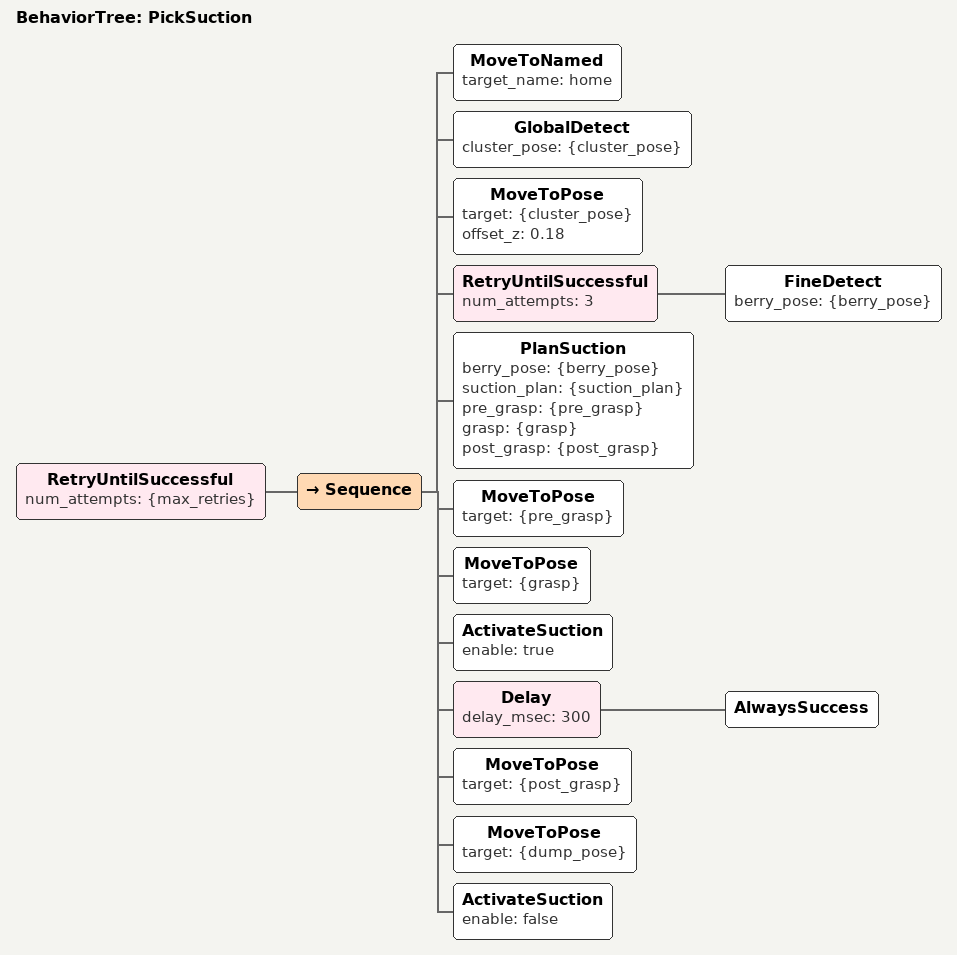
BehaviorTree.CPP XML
<root BTCPP_format="4">
  <BehaviorTree ID="PickSuction">
    <RetryUntilSuccessful num_attempts="{max_retries}">
      <Sequence>
        <MoveToNamed target_name="home"/>
        <GlobalDetect cluster_pose="{cluster_pose}"/>
        <MoveToPose target="{cluster_pose}" offset_z="0.18"/>
        <RetryUntilSuccessful num_attempts="3">
          <FineDetect berry_pose="{berry_pose}"/>
        </RetryUntilSuccessful>
        <PlanSuction berry_pose="{berry_pose}" suction_plan="{suction_plan}"
                     pre_grasp="{pre_grasp}" grasp="{grasp}" post_grasp="{post_grasp}"/>
        <MoveToPose target="{pre_grasp}"/>
        <MoveToPose target="{grasp}"/>
        <ActivateSuction enable="true"/>
        <Delay delay_msec="300"><AlwaysSuccess/></Delay>
        <MoveToPose target="{post_grasp}"/>
        <MoveToPose target="{dump_pose}"/>
        <ActivateSuction enable="false"/>
      </Sequence>
    </RetryUntilSuccessful>
  </BehaviorTree>
</root>
